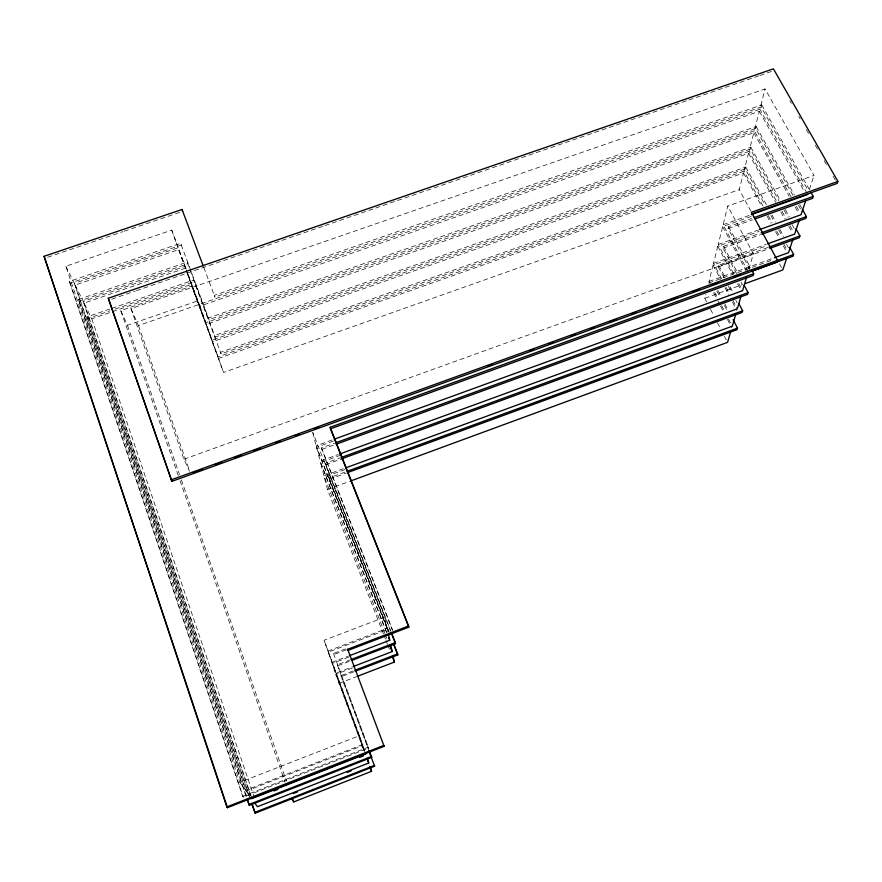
<?xml version="1.0" encoding="UTF-8"?>
<svg xmlns="http://www.w3.org/2000/svg" width="882" height="882" viewBox="0 0 882 882"><rect width="100%" height="100%" fill="white"/><g stroke="black" fill="none" stroke-linecap="round" stroke-linejoin="round"><path stroke-width="0.66" stroke-dasharray="4.41 3.31" d="M706.725 301.931L704.828 298.259L705.776 294.467M710.275 283.839L709.018 281.424L713.086 265.052L767.075 245.593M721.663 278.888L713.516 263.321L717.772 246.243L759.104 231.404M733.626 273.64L718.213 244.446L722.656 226.608L752.081 216.09M748.134 271.722L723.119 224.723L727.749 206.09L814.042 175.397L765.047 88.95L130.988 308.634L183.93 459.224L189.465 471.253M723.968 277.709L718.323 266.937L718.764 265.217L768.994 247.103M736.613 273.707L723.119 248.162L723.571 246.365L759.821 233.344M749.954 269.517L728.124 228.559L728.598 226.674L751.684 218.427M750.935 211.195L739.226 189.608L743.493 172.993L218.56 358.434L186.212 270.708M762.952 205.925L743.956 171.174L748.542 153.27L212.628 341.742L186.124 270.311M776.138 200.523L749.027 151.373L753.812 132.719L206.421 324.322L186.323 270.201M791.044 196.73L754.319 130.756L759.314 111.297L199.949 306.12L186.554 270.068M807.063 193.301L759.843 109.247L765.047 88.95M745.257 168.87L745.731 167.04L220.522 352.348L221.062 353.891L745.257 168.87L764.914 204.756M750.35 149.08L750.836 147.184L214.613 335.513L215.175 337.122L750.35 149.08L778.795 200.589M755.654 128.474L756.161 126.501L208.461 317.95L209.045 319.626L755.654 128.474L793.094 195.661M761.177 106.987L761.706 104.925L214.348 295.305L214.943 297.069L761.177 106.987L807.901 190.049M748.884 269.164L753.349 253.807L727.749 206.09M809.411 189.41L814.042 175.397M242.682 796.303L368.367 747.131L368.654 748.035L243.267 797.085L242.682 796.303L69.325 281.402L180.645 243.289L209.045 319.626M186.08 268.778L171.725 230.147L65.863 266.254L239.849 782.301L359.481 735.654L324.058 640.277L384.784 617.157L312.867 432.511M239.849 782.301L245.604 790.294L362.513 744.606L359.481 735.654M185.65 269.032L178.671 249.584L75.146 285.084L246.188 791.099L362.822 745.511L324.058 640.277M364.288 751.045L335.48 673.341L351.841 667.057M352.524 667.928L335.822 674.333L364.012 750.935M354.09 671.709L341.235 676.648L340.904 675.656L353.495 670.816M338.953 683.407L356.593 676.626M327.784 651.081L387.187 628.414L384.784 617.157M333.341 441.121L316.528 447.24L387.43 629.55L328.17 652.173L365.71 754.022M346.45 649.758L333.837 654.576L333.473 653.485L346.108 648.656M331.72 662.47L348.114 656.197M348.798 657.112L332.084 663.507L335.48 673.341M349.195 661.434L337.619 665.866L337.277 664.83L349.889 660.001M384.905 633.419L323.959 475.839L343.341 468.739M345.005 469.599L324.311 477.184L327.498 489.488L383.483 633.96M388.808 631.832L329.449 479.257L329.107 477.912L345.909 471.749M329.449 479.257L346.207 473.105M327.498 489.488L349.437 481.418M386.735 632.592L320.133 461.143L338.225 454.539M323.959 475.839L320.508 462.543L339.901 455.465M390.528 630.895L325.756 464.66L325.403 463.248L340.904 457.582M325.756 464.66L341.268 458.982M704.828 298.259L741.894 284.798M387.187 628.414L316.142 445.774L332.944 439.666M392.611 630.652L321.897 449.39L321.522 447.924L334.454 443.216M321.897 449.39L334.829 444.682M183.93 459.224L753.349 253.807M718.323 266.937L768.454 248.856M709.018 281.424L773.128 258.228M708.599 283.078L773.878 259.462M718.213 244.446L758.344 230.048M723.119 248.162L760.582 234.7M713.516 263.321L766.315 244.303M723.119 224.723L750.042 215.109M728.124 228.559L752.434 219.861M743.956 171.174L218.019 356.901L212.628 341.742M178.252 475.563L120.779 310.64L191.703 286.077L223.554 372.469L739.226 189.608M749.027 151.373L212.055 340.143L206.421 324.322M754.319 130.756L205.826 322.647L199.949 306.12M120.779 310.64L127.438 325.326L197.072 301.115M130.988 308.634L138.441 325.568L759.843 109.247M248.922 795.498L87.02 316.925L110.415 308.832M111.716 308.38L193.599 280.057L221.062 353.891M87.02 316.925L87.814 318.523L109.864 310.883M115.057 309.097L194.183 281.711L193.599 280.057M185.319 268.205L84.055 303.11L91.794 318.81L111.143 312.118M112.433 311.666L191.118 284.434M246.177 796.744L78.355 299.538L187.26 262.053L215.175 337.122M78.355 299.538L79.182 301.203L187.866 263.773L187.26 262.053M75.146 285.084L83.228 301.457L184.713 266.496M111.727 299.163L135.133 291.093M136.434 290.641L185.837 273.585M187.138 273.144L323.672 226.024M324.973 225.572L374.387 208.516M375.688 208.064L687.618 100.405M688.897 99.964L758.641 75.896M759.931 75.455L771.552 71.442M69.325 281.402L70.185 283.133L181.273 245.075L180.645 243.289M65.863 266.254L74.297 283.354L178.032 247.798L185.848 268.911M47.628 257.246L122.94 231.657M124.23 231.216L181.361 211.801M246.188 791.099L250.091 796.523M789.952 100.901L791.319 103.293M798.849 116.446L800.217 118.838M806.38 129.599L809.125 134.384M815.277 145.144L818.022 149.929M824.174 160.7L826.919 165.485M833.071 176.246L835.816 181.03M761.706 104.925L809.213 189.288M759.314 111.297L804.406 191.637M756.161 126.501L794.362 194.977M799.72 204.591L801.727 208.196M798.442 205.263L800.448 208.858M796.38 206.322L799.72 212.319M753.812 132.719L789.114 196.212M795.112 206.983L798.442 212.981M750.836 147.184L780.68 201.162M785.322 209.563L789.291 216.763M784.087 210.17L788.056 217.358M792.036 224.546L794.682 229.342M782.091 211.316L786.06 218.504M790.018 225.693L793.326 231.69M748.542 153.27L775.598 202.342M780.868 211.923L784.826 219.1M788.784 226.288L792.091 232.275M745.731 167.04L766.734 205.385M771.993 214.965L775.928 222.154M779.864 229.342L783.811 236.53M770.813 215.517L774.087 221.503M778.674 229.882L781.948 235.858M786.535 244.237L788.497 247.82M768.2 215.517L772.136 222.705M776.722 231.095L779.997 237.082M783.922 244.27L787.207 250.268M743.493 172.993L761.794 206.498M767.031 216.068L770.945 223.256M775.532 231.624L778.795 237.611M783.37 245.99L785.994 250.775M779.556 263.95L781.507 267.544M728.598 226.674L750.483 267.698M722.656 226.608L746.966 272.34M723.571 246.365L737.749 273.166M741.123 282.218L742.401 284.654M738.763 283.376L742.622 290.674M717.772 246.243L732.501 274.192M737.628 283.905L741.475 291.192M718.764 265.217L725.048 277.202M730.087 286.793L732.6 291.578M728.367 286.088L731.498 292.074M735.897 300.453L737.154 302.846M726.051 287.267L729.193 293.254M732.953 300.431L737.341 308.81M713.086 265.052L720.594 279.396M724.971 287.764L728.719 294.941M732.479 302.107L736.856 310.475M717.937 290.553L721.09 296.617M724.872 303.882L728.025 309.935M716.879 290.994L720.021 297.036M724.431 305.503L726.944 310.343M714.674 292.317L717.187 297.157M721.586 305.624L724.1 310.464M728.51 318.931L732.281 326.197M713.626 292.747L717.386 300.001M718.014 301.203L719.899 304.83M720.528 306.043L723.659 312.074M727.418 319.328L731.817 327.784M710.517 309.284L713.67 315.403M717.463 322.757L720.627 328.876M724.42 336.229L726.316 339.901M321.522 447.924L392.38 629.516M325.403 463.248L390.792 631.082M329.107 477.912L389.138 632.207M320.508 462.543L386.481 632.416M385.401 634.698L386.9 638.546M383.979 635.238L385.456 639.075M385.952 640.354L387.441 644.191M387.937 645.47L389.425 649.295M203.775 267.422L214.943 297.069M333.473 653.485L368.654 748.035M337.277 664.83L369.018 750.042M340.904 675.656L368.61 750.042M218.56 358.434L223.554 372.469M171.725 230.147L178.032 247.798M138.441 325.568L189.652 471.065M127.438 325.326L179.553 474.67M181.361 479.863L286.485 781.154M180.06 480.756L285.051 782.036M362.822 745.511L364.475 750.373M91.794 318.81L254.325 797.582M84.055 303.11L251.767 798.166M83.228 301.457L251.657 798.695M87.814 318.523L250.334 798.816M74.297 283.354L245.604 790.294M79.182 301.203L246.74 797.515M70.185 283.133L243.267 797.085M312.713 432.555L316.142 445.774M316.528 447.24L320.133 461.143M387.43 629.55L388.003 632.229"/><path stroke-width="1.32" d="M730.759 331.423L727.573 342.348L350.727 480.944M735.709 314.4L732.281 326.197L345.92 467.791M741.012 296.198L737.341 308.81L339.515 454.065M746.459 277.488L742.622 290.674L334.245 439.192M733.074 319.626L737.495 328.104L737.021 329.692L347.497 472.631M738.896 303.573L742.666 310.762L742.17 312.415L341.268 458.982M744.199 285.338L748.068 292.648L747.55 294.379L336.13 444.208M753.702 273.729L753.162 275.548L330.507 428.828L408.796 627.168L348.015 650.398L347.673 649.273L408.598 626L330.144 427.285L753.702 273.729L751.773 270.113M786.667 258.261L782.808 269.947L744.452 283.872M792.786 239.739L788.508 252.66L774.407 257.764M799.202 220.324L794.649 234.094L767.605 243.829M805.795 200.346L801.054 214.723L759.634 229.585M789.721 247.313L793.657 254.501L793.083 256.199L752.126 271.039M795.928 228.758L799.908 235.946L799.312 237.721L769.743 248.393M802.399 209.398L806.424 216.608L805.795 218.46L761.872 234.237M811.219 192.849L813.226 196.421L812.576 198.351L754.992 218.945M837.9 181.416L751.387 212.297L777.439 260.333L776.833 262.208L171.891 481.352L108.288 298.259L773.404 68.829L837.9 181.416L837.183 183.423L752.126 213.797M254.655 812.454L374.332 765.433L374.596 766.249L255.196 813.171L251.568 803.326M291.655 798.475L293.739 801.936L371.576 771.309L369.889 766.326M226.817 806.887L383.879 745.389L384.144 746.315L227.457 807.68L226.817 806.887L44.1 256.309L182.023 209.464L203.29 266.144M251.657 798.695L365.71 754.022M273.949 790.945L277.786 789.445M359.613 757.395L363.45 755.885M248.812 804.571L371.421 756.502L371.697 757.362L249.374 805.332L247.059 799.357M367.188 758.366L368.764 763.007L257.423 806.71L254.446 802.565M293.43 793.513L297.267 792.003M347.254 772.378L351.091 770.868M353.109 666.572L392.137 651.6L390.77 645.194M354.762 670.331L397.573 653.882L393.604 643.684M355.38 671.213L397.782 654.918L397.573 653.882M357.849 676.141L394.375 662.084L393.118 656.175M349.371 655.712L389.723 640.277L388.576 634.908M351.146 659.516L395.29 642.603L391.288 632.361M351.775 660.442L395.5 643.684L395.29 642.603M347.199 471.275L737.495 328.104M342.194 457.119L742.666 310.762M335.744 442.753L748.068 292.648M768.994 247.103L799.908 235.946M171.152 479.863L793.657 254.501M193.158 472.719L202.21 469.445M215.153 464.759L221.614 462.422M234.557 457.736L241.018 455.388M253.961 450.702L260.433 448.365M275.956 442.742L279.837 441.331M295.36 435.708L299.241 434.308M314.764 428.685L318.645 427.274M488.11 365.898L491.991 364.498M529.509 350.904L533.389 349.504M548.913 343.881L552.793 342.47M570.908 335.91L574.788 334.51M590.312 328.887L594.192 327.476M609.716 321.853L616.187 319.516M631.71 313.893L635.591 312.493M651.114 306.87L657.575 304.522M670.518 299.836L676.979 297.499M692.502 291.876L698.974 289.528M711.917 284.842L718.378 282.505M733.901 276.882L740.373 274.534M761.111 232.881L806.424 216.608M751.321 214.646L807.736 194.503M754.242 217.512L813.226 196.421M44.1 256.309L227.457 807.68M108.288 298.259L171.891 481.352M391.52 633.452L395.5 643.684M393.791 644.654L397.782 654.918M388.73 637.719L389.723 640.277M390.153 646.462L392.137 651.6M392.887 658.248L394.375 662.084M347.673 649.273L384.144 746.315M369.304 750.913L371.697 757.362M368.885 750.891L374.596 766.249M367.331 759.159L368.764 763.007M370.164 767.494L371.576 771.309M292.835 799.335L293.739 801.936M182.023 209.464L182.662 211.36M252.098 804.042L255.196 813.171M247.621 800.117L249.374 805.332M330.144 427.285L330.507 428.828M408.598 626L408.796 627.168"/></g></svg>
